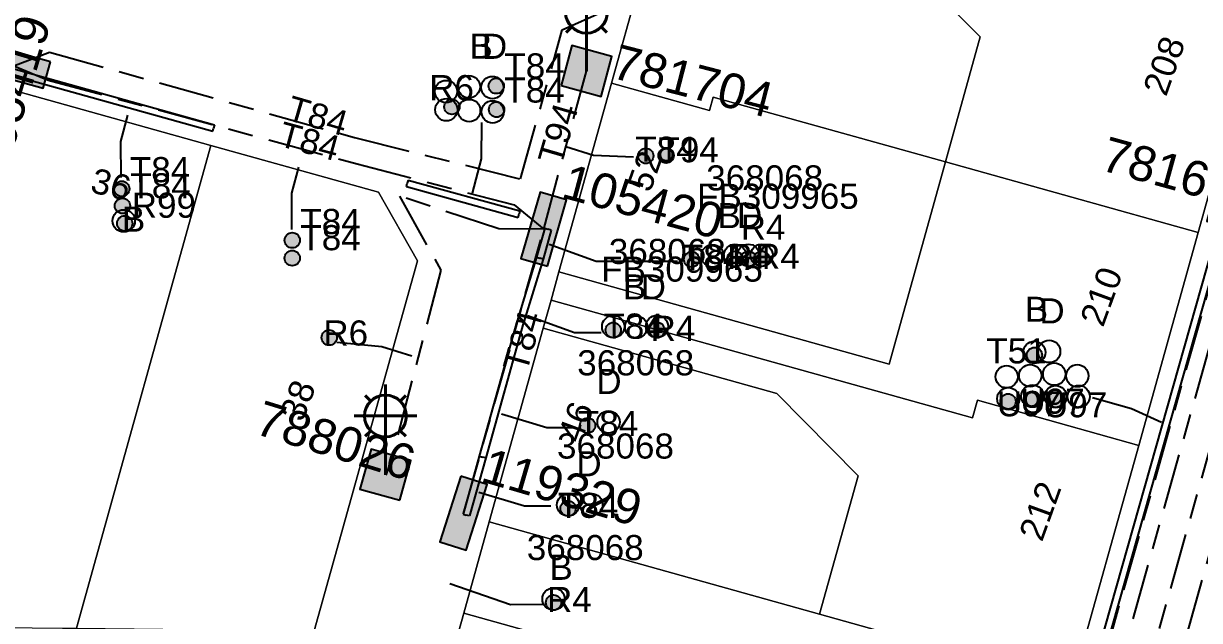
# Model space of a CAD drawing. Header units: metres. Extents: x 289087 to 291245, y 6227587 to 6229773.
# Drawn here: x 290553.4 to 290637.8, y 6228361.7 to 6228404.5 of the extents above; entities that cross this region are included whole.
import ezdxf
from ezdxf.enums import TextEntityAlignment as Align

# ---------------------------------------------------------------- set-up
doc = ezdxf.new("R2010")
doc.units = ezdxf.units.M
doc.linetypes.add('Cable Exist UG', pattern=[8.2, 4, -1.2, 1.8, -1.2])
for name, color, linetype in [('_User Ducts Config', 7, 'Continuous'), ('Duct_SP_EXT', 7, 'Continuous'), ('Equip_SP_SL_EXT', 7, 'Continuous'), ('Mains_HV_EXT', 7, 'Continuous'), ('Mains_LV_EXT', 7, 'Continuous'), ('Mains_LV_SL_EXT', 7, 'Continuous'), ('SupportsUG_SP_LV_EXT', 7, 'Continuous'), ('SupportsUG_SP_LV_SL_EXT', 7, 'Continuous')]:
    doc.layers.add(name, color=color, linetype=linetype)
doc.layers.add('Cadastre Land Parcels_SP_EXT', color=9, linetype='Continuous', lineweight=5)
doc.layers.add('Cadastre Roads_SP_EXT', color=9, linetype='Continuous', lineweight=5)
doc.styles.add('COLUMN_LABEL', font='arial.ttf')
doc.styles.add('iecARIAL', font='arial.ttf', dxfattribs={"height": 2})
doc.styles.add('POLE_LABEL', font='arial.ttf')
doc.styles.get("Standard").update_dxf_attribs({"font": 'arial.ttf'})

# ---------------------------------------------------------------- blocks, each defined once
blk = doc.blocks.new('COLUMN_EXT')
blk.add_hatch(color=256).paths.add_polyline_path([(-1.485, 1.485), (-1.485, -1.485), (1.485, -1.485), (1.485, 1.485)])
blk.add_lwpolyline([(-1.485, -1.485), (1.485, -1.485), (1.485, 1.485), (-1.485, 1.485)], close=True)
for tag, height, style, flags, p in [('ASSET_NUM', 2.5, 'COLUMN_LABEL', 8, (2, 2)), ('STRUCTURE_PLANT_NUMBER', 0.2, 'POLE_LABEL', 9, (1.813, 0.031)), ('STREET_CODE', 0.2, 'COLUMN_LABEL', 9, (1.813, -0.2))]:
    blk.add_attdef(tag, text='', height=height, dxfattribs=dict(style=style, flags=flags)).set_placement(p, align=Align.MIDDLE_LEFT)
at = {"flags": 9}
for tag, p in [('OWNED_BY', (1.813, -0.6)), ('STATE', (1.813, -0.8)), ('COLUMN_TYPE', (1.813, -0.4)), ('STREETNAME', (1.813, -1.6)), ('USAGE', (1.813, -1)), ('LEGEND', (1.813, -1.2)), ('LOCATION', (1.813, -1.4)), ('SUBURB', (1.813, -1.8)), ('NOTES', (1.813, -2))]:
    blk.add_attdef(tag, text='', height=0.2, dxfattribs=at).set_placement(p, align=Align.MIDDLE_LEFT)
at = {"flags": 1}
blk.add_attdef('Z', (1.813, -2.351), '', height=0.2, dxfattribs=at)
blk = doc.blocks.new('PILLAR_EXT')
blk.add_hatch(color=256).paths.add_polyline_path([(-2.475, 0.99), (-2.475, -0.99), (2.475, -0.99), (2.475, 0.99)])
blk.add_lwpolyline([(-2.475, -0.99), (2.475, -0.99), (2.475, 0.99), (-2.475, 0.99)], close=True)
at = {"style": 'iecARIAL', "flags": 8}
blk.add_attdef('ASSET_NUM', (1.5, 3.5), '', height=2.5, dxfattribs=at)
for tag, p, flags in [('OWNED_BY', (0, -0.2), 9), ('STATE', (0, -0.4), 9), ('SUPPORT_TYPE', (0, -0.6), 9), ('USAGE', (0, -0.8), 9), ('LEGEND', (0, -1), 9), ('STREETNAME', (0, -1.8), 9), ('LOCATION', (0, -1.2), 9), ('NOTES', (0, -1.4), 9), ('PARENT', (0, -1.6), 9), ('SUBURB', (0, -2), 1)]:
    blk.add_attdef(tag, p, '', height=0.2, dxfattribs=dict(flags=flags))
blk = doc.blocks.new('DUCT_EXT')
blk.add_circle((0, 0.8), 0.8)
at = {"flags": 1}
blk.add_attdef('Z', (0, 0), '', height=0.2, dxfattribs=at)
at = {"flags": 9}
for tag, p in [('DUCT_CODE', (0, 0)), ('XSECT_TYPE', (0, -0.2)), ('STATE', (0, -0.6)), ('FB_REFERENCE', (0, -0.4)), ('NOTES', (0, -0.8))]:
    blk.add_attdef(tag, text='', height=0.2, dxfattribs=at).set_placement(p, align=Align.MIDDLE_LEFT)
blk = doc.blocks.new('SL_LANTERN_EXT')
at = {"lineweight": 40}
for p, q in [((0, 1.968), (0, 6.468)), ((-1.459, 5.676), (-1.061, 5.278)), ((1.458, 5.676), (1.06, 5.278)), ((-2.25, 4.218), (2.25, 4.218)), ((-1.459, 2.759), (-1.061, 3.157)), ((0, 0), (0, 2.721)), ((1.458, 2.759), (1.06, 3.157))]:
    blk.add_line(p, q, dxfattribs=at)
blk.add_circle((0, 4.218), 1.5, dxfattribs=at)
at = {"style": 'iecARIAL', "flags": 9}
blk.add_attdef('ASSET_NUM', (1.5, 1.5), '', height=2.5, dxfattribs=at)
for tag, p, height, flags in [('CONSTRUCTED_VOLTAGE', (0.981, -0.653), 0.2, 9), ('CONTROL_TYPE', (0.981, -0.853), 0.2, 9), ('LNUMBER', (2.181, -3.253), 2.5, 8), ('OPERATING_VOLTAGE', (0.981, -1.653), 0.2, 9), ('ORIENTATION', (0.981, -1.853), 0.2, 9), ('LANTERN_PURPOSE', (0.981, -1.053), 0.2, 9), ('LANTERN_TYPE', (0.981, -1.253), 0.2, 9), ('NO_PHASES', (0.981, -1.453), 0.2, 9), ('OWNED_BY', (0.981, -2.053), 0.2, 9), ('STATE', (0.981, -2.253), 0.2, 9), ('CEXIST', (0.981, -2.653), 0.2, 9), ('USAGE', (0.981, -2.453), 0.2, 9), ('CNEW', (0.981, -2.853), 0.2, 9), ('CNUMBER', (0.981, -3.053), 0.2, 9), ('CREMOVE', (0.981, -3.253), 0.2, 9), ('CREPLACE', (0.981, -3.453), 0.2, 9), ('LKINGHEIGHT', (0.981, -3.653), 0.2, 9), ('LBRACKET', (0.981, -3.853), 0.2, 9), ('LBRACKETVOCAB', (0.981, -4.053), 0.2, 9), ('LCATEGORY', (0.981, -4.253), 0.2, 9), ('LCHARGE1', (0.981, -4.453), 0.2, 9), ('LCHARGE1PERCENT', (0.981, -4.653), 0.2, 9), ('LCHARGE2', (0.981, -4.853), 0.2, 9), ('LCHARGE2PERCENT', (0.981, -5.053), 0.2, 9), ('LCHARGE3', (0.981, -5.253), 0.2, 9), ('LCHARGE3PERCENT', (0.981, -5.453), 0.2, 9), ('LEXIST', (0.981, -5.653), 0.2, 9), ('LLAMP', (0.981, -5.853), 0.2, 9), ('LLAMPVOCAB', (0.981, -6.053), 0.2, 9), ('LMAST', (0.981, -6.253), 0.2, 9), ('LMASTVOCAB', (0.981, -6.453), 0.2, 9), ('LNEW', (0.981, -6.653), 0.2, 9), ('LANTNUMBER', (0.981, -6.853), 0.2, 9), ('LOUTREACH', (0.981, -7.253), 0.2, 9), ('LOUTREACHVOCAB', (0.981, -7.453), 0.2, 9), ('LRATECODE', (0.981, -7.653), 0.2, 9), ('LREMOVE', (0.981, -7.853), 0.2, 9), ('LREPLACE', (0.981, -8.053), 0.2, 9), ('LTYPE', (0.981, -8.253), 0.2, 9), ('LTYPEVOCAB', (0.981, -8.453), 0.2, 9), ('STREETNAME', (0.981, -9.253), 0.2, 9), ('SUBURB', (0.981, -9.453), 0.2, 1), ('LEGEND', (0.981, -8.653), 0.2, 9), ('LOCATION', (0.981, -8.853), 0.2, 9), ('NOTES', (0.981, -9.053), 0.2, 9)]:
    blk.add_attdef(tag, p, '', height=height, dxfattribs=dict(flags=flags))
blk = doc.blocks.new('CABLE_LARGE_EXT')
h = blk.add_hatch(color=256)
edge = h.paths.add_edge_path()
edge.add_arc((0, 0.55), 0.55, 0, 360)
blk.add_circle((0, 0.55), 0.55)
at = {"flags": 1}
blk.add_attdef('Z', (0, 0), '', height=0.2, dxfattribs=at)
at = {"flags": 9}
for tag, p in [('COND_CODE', (0, 0)), ('XSECT_SIZE', (0, -0.6)), ('STATE', (0, -0.4)), ('FB_REFERENCE', (0, -0.2)), ('NOTES', (0, -0.8))]:
    blk.add_attdef(tag, text='', height=0.2, dxfattribs=at).set_placement(p, align=Align.MIDDLE_LEFT)

msp = doc.modelspace()

# ---------------------------------------------------------------- linework, layer by layer
at = {"layer": '_User Ducts Config'}
for points in [[(290560.396, 6228393.441), (290560.364, 6228396.016), (290560.877, 6228397.915)], [(290586.252, 6228397.392), (290586.236, 6228394.783), (290585.589, 6228392.31)], [(290597.156, 6228394.903), (290594.285, 6228395.015), (290592.293, 6228395.637)], [(290572.629, 6228389.721), (290572.636, 6228392.319), (290573.15, 6228394.18)], [(290600.319, 6228387.412), (290594.477, 6228387.422), (290591.099, 6228388.634)], [(290594.841, 6228382.305), (290592.932, 6228382.305), (290589.553, 6228383.516)], [(290575.874, 6228381.649), (290579.098, 6228381.325), (290581.247, 6228380.656)], [(290630.086, 6228377.677), (290632.888, 6228376.882), (290635.041, 6228375.905)], [(290592.854, 6228375.498), (290590.945, 6228375.498), (290587.684, 6228376.473)], [(290591.233, 6228369.887), (290589.323, 6228369.887), (290586.063, 6228370.862)], [(290590.63, 6228362.822), (290588.321, 6228362.812), (290583.971, 6228364.315)]]:
    msp.add_lwpolyline(points, dxfattribs=at)
at = {"layer": 'Cadastre Land Parcels_SP_EXT', "linetype": 'Continuous'}
for points in [[(290600.009, 6228416.115), (290599.447, 6228414.096), (290616.203, 6228409.416), (290622.041, 6228403.528), (290619.543, 6228394.569), (290637.667, 6228389.5), (290642.185, 6228405.687), (290630.601, 6228408.936), (290630.254, 6228407.687), (290600.009, 6228416.115)], [(290622.041, 6228403.528), (290616.203, 6228409.416), (290599.447, 6228414.096), (290595.572, 6228400.208), (290602.605, 6228398.249), (290602.875, 6228399.212), (290619.543, 6228394.569), (290622.041, 6228403.528)], [(290566.827, 6228395.75), (290552.38, 6228399.779), (290542.56, 6228364.535), (290547.457, 6228361.236), (290556.179, 6228361.138), (290557.179, 6228361.128), (290566.827, 6228395.75)], [(290595.572, 6228400.208), (290591.803, 6228386.681), (290615.502, 6228380.072), (290619.543, 6228394.569), (290602.875, 6228399.212), (290602.605, 6228398.249), (290595.572, 6228400.208)], [(290581.645, 6228387.461), (290578.866, 6228392.39), (290566.827, 6228395.75), (290557.179, 6228361.128), (290571.634, 6228360.966), (290574.248, 6228360.937), (290581.645, 6228387.461)], [(290637.667, 6228389.5), (290619.543, 6228394.569), (290615.502, 6228380.072), (290591.803, 6228386.681), (290591.243, 6228384.651), (290621.489, 6228376.223), (290621.835, 6228377.473), (290633.412, 6228374.234), (290637.667, 6228389.5)], [(290591.243, 6228384.651), (290590.674, 6228382.632), (290607.437, 6228377.962), (290613.268, 6228372.064), (290610.505, 6228362.136), (290628.621, 6228357.077), (290633.412, 6228374.234), (290621.835, 6228377.473), (290621.489, 6228376.223), (290591.243, 6228384.651)], [(290613.268, 6228372.064), (290607.437, 6228377.962), (290590.674, 6228382.632), (290586.807, 6228368.755), (290610.505, 6228362.136), (290613.268, 6228372.064)], [(290628.621, 6228357.077), (290610.505, 6228362.136), (290586.807, 6228368.755), (290584.985, 6228362.206), (290606.712, 6228356.137), (290605.847, 6228353.028), (290625.933, 6228347.429), (290628.621, 6228357.077)], [(290625.933, 6228347.429), (290605.847, 6228353.028), (290606.712, 6228356.137), (290584.985, 6228362.206), (290584.605, 6228360.846), (290596.553, 6228357.516), (290600.52, 6228349.479), (290622.066, 6228333.562), (290625.933, 6228347.429)]]:
    msp.add_lwpolyline(points, close=True, dxfattribs=at)
at = {"layer": 'Cadastre Roads_SP_EXT', "linetype": 'Continuous'}
for points in [[(290552.38, 6228399.779), (290566.827, 6228395.749), (290578.866, 6228392.39), (290581.645, 6228387.461), (290574.248, 6228360.937), (290580.35, 6228359.237), (290583.879, 6228358.247), (290584.242, 6228359.557), (290584.605, 6228360.846), (290584.984, 6228362.206), (290586.807, 6228368.755), (290590.674, 6228382.631), (290591.243, 6228384.651), (290591.803, 6228386.681), (290595.572, 6228400.208), (290599.447, 6228414.096)], [(290642.185, 6228405.687), (290637.667, 6228389.5), (290633.412, 6228374.234), (290628.621, 6228357.077), (290625.933, 6228347.429), (290622.066, 6228333.562), (290621.439, 6228331.332), (290647.546, 6228327.483), (290651.075, 6228340.13), (290651.075, 6228340.13), (290657.25, 6228362.286), (290663.427, 6228384.432), (290669.455, 6228406.047)]]:
    msp.add_lwpolyline(points, dxfattribs=at)
at = {"layer": 'Duct_SP_EXT'}
for p, q in [((290552.443, 6228401.313), (290567.09, 6228397.221)), ((290552.313, 6228400.851), (290566.96, 6228396.759)), ((290566.96, 6228396.759), (290567.025, 6228396.99)), ((290567.09, 6228397.221), (290567.025, 6228396.99)), ((290580.86, 6228392.8), (290580.924, 6228393.032)), ((290580.86, 6228392.8), (290588.884, 6228390.587)), ((290580.988, 6228393.263), (290580.924, 6228393.032)), ((290580.988, 6228393.263), (290589.011, 6228391.05)), ((290589.011, 6228391.05), (290588.948, 6228390.819)), ((290623.97, 6228336.44), (290639.565, 6228391.421)), ((290624.432, 6228336.31), (290640.027, 6228391.29)), ((290588.884, 6228390.587), (290588.948, 6228390.819)), ((290590.787, 6228389.803), (290590.205, 6228387.73)), ((290591.249, 6228389.673), (290590.667, 6228387.6)), ((290590.787, 6228389.803), (290591.018, 6228389.738)), ((290591.249, 6228389.673), (290591.018, 6228389.738)), ((290590.206, 6228387.735), (290588.834, 6228383.249)), ((290590.205, 6228387.73), (290590.436, 6228387.665)), ((290590.206, 6228387.735), (290590.436, 6228387.665)), ((290590.667, 6228387.6), (290590.436, 6228387.665)), ((290590.665, 6228387.594), (290590.436, 6228387.665)), ((290590.665, 6228387.594), (290589.293, 6228383.108)), ((290588.812, 6228383.189), (290586.09, 6228373.466)), ((290589.274, 6228383.059), (290586.552, 6228373.336)), ((290588.812, 6228383.189), (290589.043, 6228383.124)), ((290588.834, 6228383.249), (290589.064, 6228383.178)), ((290589.274, 6228383.059), (290589.043, 6228383.124)), ((290589.293, 6228383.108), (290589.064, 6228383.178)), ((290586.09, 6228373.466), (290584.926, 6228369.308)), ((290586.552, 6228373.336), (290585.388, 6228369.178)), ((290586.09, 6228373.466), (290586.321, 6228373.401)), ((290586.09, 6228373.466), (290586.321, 6228373.401)), ((290586.552, 6228373.336), (290586.321, 6228373.401)), ((290586.552, 6228373.336), (290586.321, 6228373.401)), ((290584.926, 6228369.308), (290585.157, 6228369.243)), ((290585.388, 6228369.178), (290585.157, 6228369.243))]:
    msp.add_line(p, q, dxfattribs=at)
at = {"layer": 'Mains_HV_EXT', "linetype": 'Cable Exist UG'}
for points in [[(290704.894, 6228604.327), (290669.033, 6228475.093), (290628.114, 6228329.662), (290627.048, 6228324.092), (290627.048, 6228324.092), (290625.469, 6228322.392), (290622.005, 6228319.724), (290619.076, 6228317.877), (290615.954, 6228316.258), (290611.984, 6228315.118), (290607.589, 6228314.006), (290602.861, 6228314.155), (290602.861, 6228314.155), (290590.873, 6228314.714), (290584.716, 6228314.538), (290576.277, 6228314.269), (290563.818, 6228313), (290556.063, 6228312.098), (290541.809, 6228309.138)], [(290702.416, 6228602.877), (290667.885, 6228478.344), (290626.246, 6228330.442), (290623.947, 6228323.608), (290623.947, 6228323.608), (290619.594, 6228320.698), (290615.525, 6228318.587), (290612.157, 6228317.368), (290612.157, 6228317.368), (290609.863, 6228316.711), (290606.697, 6228316.142), (290600.313, 6228316.324), (290589.747, 6228316.743), (290577.413, 6228316.4), (290569.541, 6228315.638), (290563.49, 6228314.959), (290559.38, 6228314.37), (290554.25, 6228313.721), (290541.963, 6228311.266)], [(290699.938, 6228601.427), (290665.172, 6228476.168), (290624.493, 6228331.646), (290623.536, 6228327.685), (290621.989, 6228324.856), (290615.696, 6228320.706), (290613.573, 6228319.843), (290610.142, 6228318.789), (290607.07, 6228318.167), (290604.473, 6228317.967), (290604.473, 6228317.967), (290600.562, 6228318.321), (290594.592, 6228318.46), (290590.141, 6228318.588), (290582.544, 6228318.534), (290574.032, 6228318.066), (290562.416, 6228316.917), (290555.22, 6228315.908), (290541.902, 6228313.161)]]:
    msp.add_lwpolyline(points, dxfattribs=at)
at = {"layer": 'Mains_LV_EXT', "linetype": 'Cable Exist UG'}
for points in [[(290552.68, 6228401.451), (290555.243, 6228402.44), (290555.243, 6228402.44), (290577.143, 6228396.303), (290577.143, 6228396.303), (290589.057, 6228393.338), (290589.057, 6228393.338), (290592.043, 6228404.025), (290595.016, 6228405.376), (290599.308, 6228420.97)], [(290552.68, 6228401.451), (290555.153, 6228400.433), (290555.153, 6228400.433), (290577.319, 6228394.42), (290588.583, 6228391.483), (290590.711, 6228389.743)], [(290590.711, 6228389.743), (290593.782, 6228401.079)], [(290584.965, 6228369.35), (290590.71, 6228389.74)]]:
    msp.add_lwpolyline(points, dxfattribs=at)
at = {"layer": 'Mains_LV_SL_EXT', "linetype": 'Cable Exist UG'}
for points in [[(290590.711, 6228389.743), (290587.493, 6228389.761), (290587.493, 6228389.761), (290580.357, 6228392.118), (290583.339, 6228386.793), (290583.339, 6228386.793), (290579.813, 6228373.352), (290579.39, 6228372.108)], [(290640.121, 6228391.397), (290624.199, 6228335.226)]]:
    msp.add_lwpolyline(points, dxfattribs=at)

# ---------------------------------------------------------------- block references
at = {"layer": '_User Ducts Config'}
for p, rotation in [((290584.503, 6228399.614), 90.36575831240356), ((290586.146, 6228399.956), 90.36575831240356), ((290587.827, 6228399.899), 90.36575831240356), ((290584.52, 6228398.308), 90.36575831240356), ((290586.161, 6228398.25), 90.36575831240356), ((290587.848, 6228398.156), 90.36575831240356), ((290626.981, 6228380.172), 0.0565491730201728), ((290625.916, 6228380.105), 0.0565491730201728), ((290627.348, 6228378.546), 0.0565491730201728), ((290623.934, 6228378.361), 0.0565491730201728), ((290625.626, 6228378.439), 0.0565491730201728), ((290629.004, 6228378.428), 0.0565491730201728), ((290624.05, 6228376.788), 0.0565491730201728), ((290625.786, 6228376.969), 0.0565491730201728), ((290627.446, 6228376.933), 0.0565491730201728), ((290629.101, 6228376.937), 0.0565491730201728)]:
    msp.add_blockref('DUCT_EXT', p, dxfattribs=dict(at, rotation=rotation))
for name, p in [('CABLE_LARGE_EXT', (290587.303, 6228399.458)), ('CABLE_LARGE_EXT', (290584.124, 6228397.964)), ('CABLE_LARGE_EXT', (290587.33, 6228397.77)), ('CABLE_LARGE_EXT', (290598.036, 6228394.445)), ('CABLE_LARGE_EXT', (290599.497, 6228394.474)), ('CABLE_LARGE_EXT', (290560.439, 6228392.083)), ('CABLE_LARGE_EXT', (290560.481, 6228390.862)), ('DUCT_EXT', (290560.58, 6228389.538)), ('CABLE_LARGE_EXT', (290560.646, 6228389.605)), ('CABLE_LARGE_EXT', (290572.669, 6228388.392)), ('DUCT_EXT', (290602.83, 6228387.028)), ('DUCT_EXT', (290604.437, 6228387.055)), ('DUCT_EXT', (290605.399, 6228387.069)), ('DUCT_EXT', (290606.354, 6228387.069)), ('CABLE_LARGE_EXT', (290572.673, 6228387.113)), ('CABLE_LARGE_EXT', (290601.328, 6228387.024)), ('CABLE_LARGE_EXT', (290604.437, 6228387.055)), ('CABLE_LARGE_EXT', (290605.399, 6228387.069)), ('CABLE_LARGE_EXT', (290606.354, 6228387.069)), ('DUCT_EXT', (290595.701, 6228381.954)), ('DUCT_EXT', (290597.352, 6228381.921)), ('DUCT_EXT', (290598.839, 6228381.962)), ('CABLE_LARGE_EXT', (290595.701, 6228381.954)), ('CABLE_LARGE_EXT', (290598.839, 6228381.962)), ('CABLE_LARGE_EXT', (290575.319, 6228381.416)), ('CABLE_LARGE_EXT', (290625.928, 6228380.163)), ('CABLE_LARGE_EXT', (290624.038, 6228376.838)), ('CABLE_LARGE_EXT', (290625.78, 6228377.017)), ('CABLE_LARGE_EXT', (290627.454, 6228376.962)), ('DUCT_EXT', (290595.365, 6228375.114)), ('CABLE_LARGE_EXT', (290593.863, 6228375.111)), ('DUCT_EXT', (290592.458, 6228369.167)), ('DUCT_EXT', (290594.14, 6228369.188)), ('CABLE_LARGE_EXT', (290592.458, 6228369.167)), ('DUCT_EXT', (290591.417, 6228362.422)), ('CABLE_LARGE_EXT', (290591.417, 6228362.422))]:
    msp.add_blockref(name, p, dxfattribs=at)
at = {"layer": 'Equip_SP_SL_EXT'}
for p in [(290593.782, 6228401.079), (290579.358, 6228372.129)]:
    msp.add_blockref('SL_LANTERN_EXT', p, dxfattribs=at)
at = {"layer": 'SupportsUG_SP_LV_EXT'}
ref = msp.add_blockref('PILLAR_EXT', (290552.68, 6228401.451), dxfattribs=dict(at, rotation=164.6307922955847))
ref.add_attrib('ASSET_NUM', '105419', dxfattribs={"layer": '0', "height": 2.5, "rotation": 73.30419, "style": 'iecARIAL'}).set_placement((290554.18, 6228404.951), align=Align.MIDDLE_RIGHT)
ref = msp.add_blockref('PILLAR_EXT', (290590.711, 6228389.743), dxfattribs=dict(at, rotation=73.87390835524535))
ref.add_attrib('ASSET_NUM', '105420', dxfattribs={"layer": '0', "height": 2.5, "rotation": 344.92136, "style": 'iecARIAL'}).set_placement((290592.211, 6228393.243), align=Align.MIDDLE_LEFT)
ref = msp.add_blockref('PILLAR_EXT', (290584.95, 6228369.383), dxfattribs=dict(at, rotation=252.3293392884505))
ref.add_attrib('ASSET_NUM', '119329', dxfattribs={"layer": '0', "height": 2.5, "rotation": 343.68953, "style": 'iecARIAL'}).set_placement((290586.45, 6228372.883), align=Align.MIDDLE_LEFT)
at = {"layer": 'SupportsUG_SP_LV_SL_EXT'}
ref = msp.add_blockref('COLUMN_EXT', (290593.782, 6228401.079), dxfattribs=dict(at, rotation=344.8912952743701))
ref.add_attrib('ASSET_NUM', '781704', dxfattribs={"layer": '0', "height": 2.5, "rotation": 345.58233, "style": 'COLUMN_LABEL'}).set_placement((290595.782, 6228401.829), align=Align.MIDDLE_LEFT)
ref = msp.add_blockref('COLUMN_EXT', (290640.121, 6228391.369), dxfattribs=dict(at, rotation=74.87263265352901))
ref.add_attrib('ASSET_NUM', '781679', dxfattribs={"layer": '0', "height": 2.5, "rotation": 344.59744, "style": 'COLUMN_LABEL'}).set_placement((290642.121, 6228392.119), align=Align.MIDDLE_RIGHT)
ref = msp.add_blockref('COLUMN_EXT', (290579.358, 6228372.129), dxfattribs=dict(at, rotation=74.5049486213003))
ref.add_attrib('ASSET_NUM', '788026', dxfattribs={"layer": '0', "height": 2.5, "rotation": 342.89583, "style": 'COLUMN_LABEL'}).set_placement((290581.358, 6228372.879), align=Align.MIDDLE_RIGHT)

# ---------------------------------------------------------------- texts
at = {"layer": '_User Ducts Config'}
for s, p in [('B', (290585.379, 6228401.969)), ('D', (290586.276, 6228401.952)), ('T84', (290587.887, 6228400.546)), ('R6', (290582.492, 6228398.988)), ('T84', (290587.887, 6228398.817)), ('T84', (290597.282, 6228394.572)), ('T94', (290598.946, 6228394.534)), ('T84', (290561.013, 6228393.109)), ('T84', (290561.052, 6228391.947)), ('368068', (290602.375, 6228392.517)), ('FB309965', (290601.714, 6228391.201)), ('R99', (290561.152, 6228390.558)), ('B', (290560.444, 6228389.557)), ('T84', (290573.244, 6228389.392)), ('B', (290603.178, 6228389.815)), ('D', (290604.579, 6228389.836)), ('R4', (290604.849, 6228388.979)), ('T84', (290573.25, 6228388.231)), ('368068', (290595.386, 6228387.244)), ('T84', (290600.628, 6228386.824)), ('R4', (290603.881, 6228386.885)), ('R4', (290605.877, 6228386.897)), ('FB309965', (290594.832, 6228385.978)), ('B', (290596.397, 6228384.701)), ('D', (290597.668, 6228384.701)), ('B', (290625.231, 6228383.098)), ('D', (290626.279, 6228382.982)), ('T84', (290594.999, 6228381.893)), ('R4', (290598.379, 6228381.732)), ('R6', (290574.899, 6228381.399)), ('T51', (290622.47, 6228380.115)), ('368068', (290593.118, 6228379.259)), ('D', (290594.487, 6228377.922)), ('U97', (290623.23, 6228376.323)), ('U97', (290624.914, 6228376.508)), ('U97', (290626.541, 6228376.251)), ('T84', (290593.163, 6228374.911)), ('368068', (290591.667, 6228373.292)), ('D', (290593.053, 6228372.02)), ('T84', (290591.737, 6228369.04)), ('368068', (290589.498, 6228366.013)), ('B', (290591.12, 6228364.598)), ('R4', (290590.948, 6228362.291))]:
    msp.add_text(s, height=1.8, dxfattribs=at).set_placement(p)
at = {"layer": 'Cadastre Land Parcels_SP_EXT'}
for s, rotation, p in [('208', 70.34618, (290635.372, 6228399.186)), ('52', 70.34618, (290598.342, 6228392.29)), ('36', 346.27481, (290558.094, 6228392.412)), ('210', 69.8637, (290630.845, 6228382.642)), ('38', 69.8637, (290573.427, 6228375.848)), ('46', 69.62356, (290593.358, 6228374.305)), ('212', 70.10457, (290626.467, 6228367.26))]:
    msp.add_text(s, height=1.8, rotation=rotation, dxfattribs=at).set_placement(p)
at = {"layer": 'Mains_LV_EXT'}
for s, rotation, p in [('T84', 343.78769, (290572.153, 6228397.609)), ('T94', 73.77751, (290591.998, 6228394.265)), ('T84', 344.80243, (290571.568, 6228395.742)), ('T84', 74.26532, (290589.492, 6228379.39))]:
    msp.add_text(s, height=1.8, rotation=rotation, dxfattribs=at).set_placement(p)

doc.saveas('drawing.dxf')
